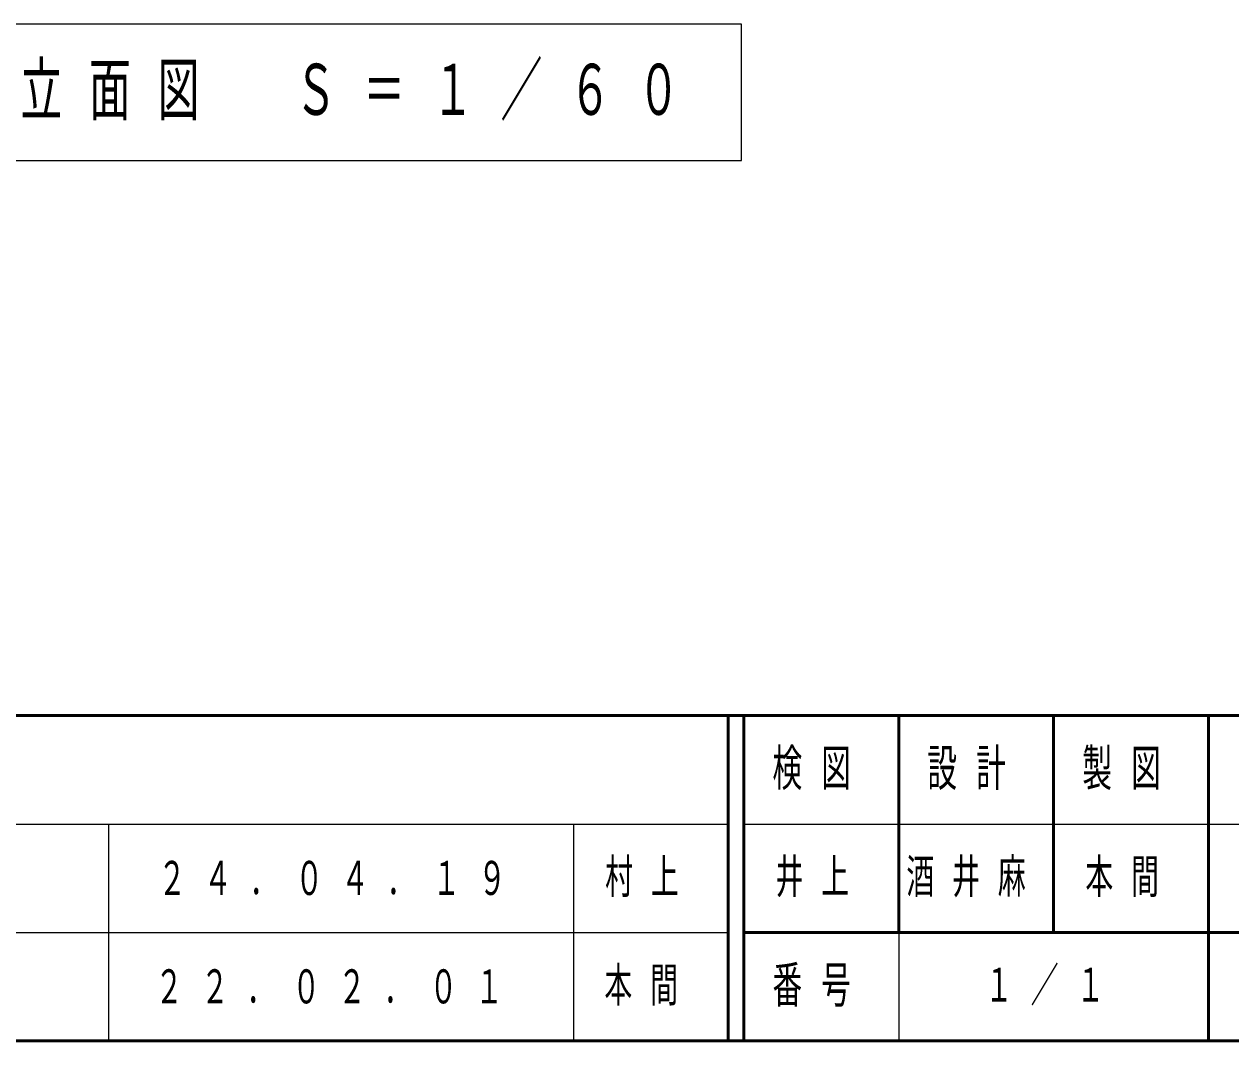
# Model space of a CAD drawing. Units: millimetres on the paper, scale 1:60. Extents: x -385 to 0, y -594 to 267.
# Drawn here: x -289 to -211.1, y -297 to -231.4 of the extents above; entities that cross this region are included whole.
import ezdxf

# ---------------------------------------------------------------- set-up
doc = ezdxf.new("R2010")
doc.units = ezdxf.units.MM
doc.layers.add('LY_1', color=140, linetype='Continuous', lineweight=50)
doc.styles.add('ＭＳ ゴシック', font='')
doc.styles.get('ＭＳ ゴシック').set_extended_font_data('MS Gothic')

msp = doc.modelspace()

# ---------------------------------------------------------------- linework, layer by layer
at = {"layer": 'LY_1', "color": 7, "lineweight": 13}
for p, q in [((-242.653, -231.361), (-299.453, -231.361)), ((-242.653, -240.161), (-242.653, -231.361)), ((-299.453, -240.161), (-242.653, -240.161)), ((-385, -283), (-243.5, -283)), ((-283.5, -283), (-283.5, -297)), ((-253.5, -283), (-253.5, -297)), ((-242.5, -283), (-187.5, -283)), ((-385, -290), (-243.5, -290)), ((-232.5, -290), (-232.5, -297))]:
    msp.add_line(p, q, dxfattribs=at)
at = {"layer": 'LY_1', "color": 7}
for p, q in [((-385, -276), (0, -276)), ((-385, -297), (0, -297))]:
    msp.add_line(p, q, dxfattribs=at)
at = {"layer": 'LY_1'}
for p, q in [((-243.5, -276), (-243.5, -297)), ((-242.5, -276), (-242.5, -297)), ((-232.5, -276), (-232.5, -290)), ((-222.5, -276), (-222.5, -290)), ((-212.5, -276), (-212.5, -297)), ((-242.5, -290), (0, -290))]:
    msp.add_line(p, q, dxfattribs=at)

# ---------------------------------------------------------------- texts
at = {"layer": 'LY_1', "color": 7, "style": 'ＭＳ ゴシック'}
for s, insert, char_height, attachment_point in [('\\T1.64;\\W0.6;Ａ視立面図\u3000Ｓ＝１／６０', (-298.053, -235.761), 3.299, 4), ('\\T1.64;\\W0.6;検図', (-237.5, -279.5), 2.346, 5), ('\\T1.64;\\W0.6;設計', (-227.5, -279.5), 2.346, 5), ('\\T1.64;\\W0.6;製図', (-217.5, -279.5), 2.346, 5), ('\\T1.64;\\W0.6;村上', (-248.5, -286.5), 2.199, 5), ('\\T1.64;\\W0.6;井上', (-237.5, -286.5), 2.199, 5), ('\\T1.64;\\W0.6;酒井麻', (-232, -286.5), 2.199, 4), ('\\T1.64;\\W0.6;本間', (-217.5, -286.5), 2.199, 5), ('\\T1.64;\\W0.6;２４．０４．１９', (-268.5, -286.5), 2.199, 5), ('\\T1.64;\\W0.6;本間', (-251.5, -293.5), 2.199, 4), ('\\T1.64;\\W0.6;番号', (-237.5, -293.5), 2.346, 5), ('\\T1.64;\\W0.6;１／１', (-222.5, -293.5), 2.199, 5), ('\\T1.64;\\W0.6;２２．０２．０１', (-280.5, -293.5), 2.199, 4)]:
    msp.add_mtext(s, dxfattribs=dict(at, insert=insert, char_height=char_height, attachment_point=attachment_point))

doc.saveas('drawing.dxf')
